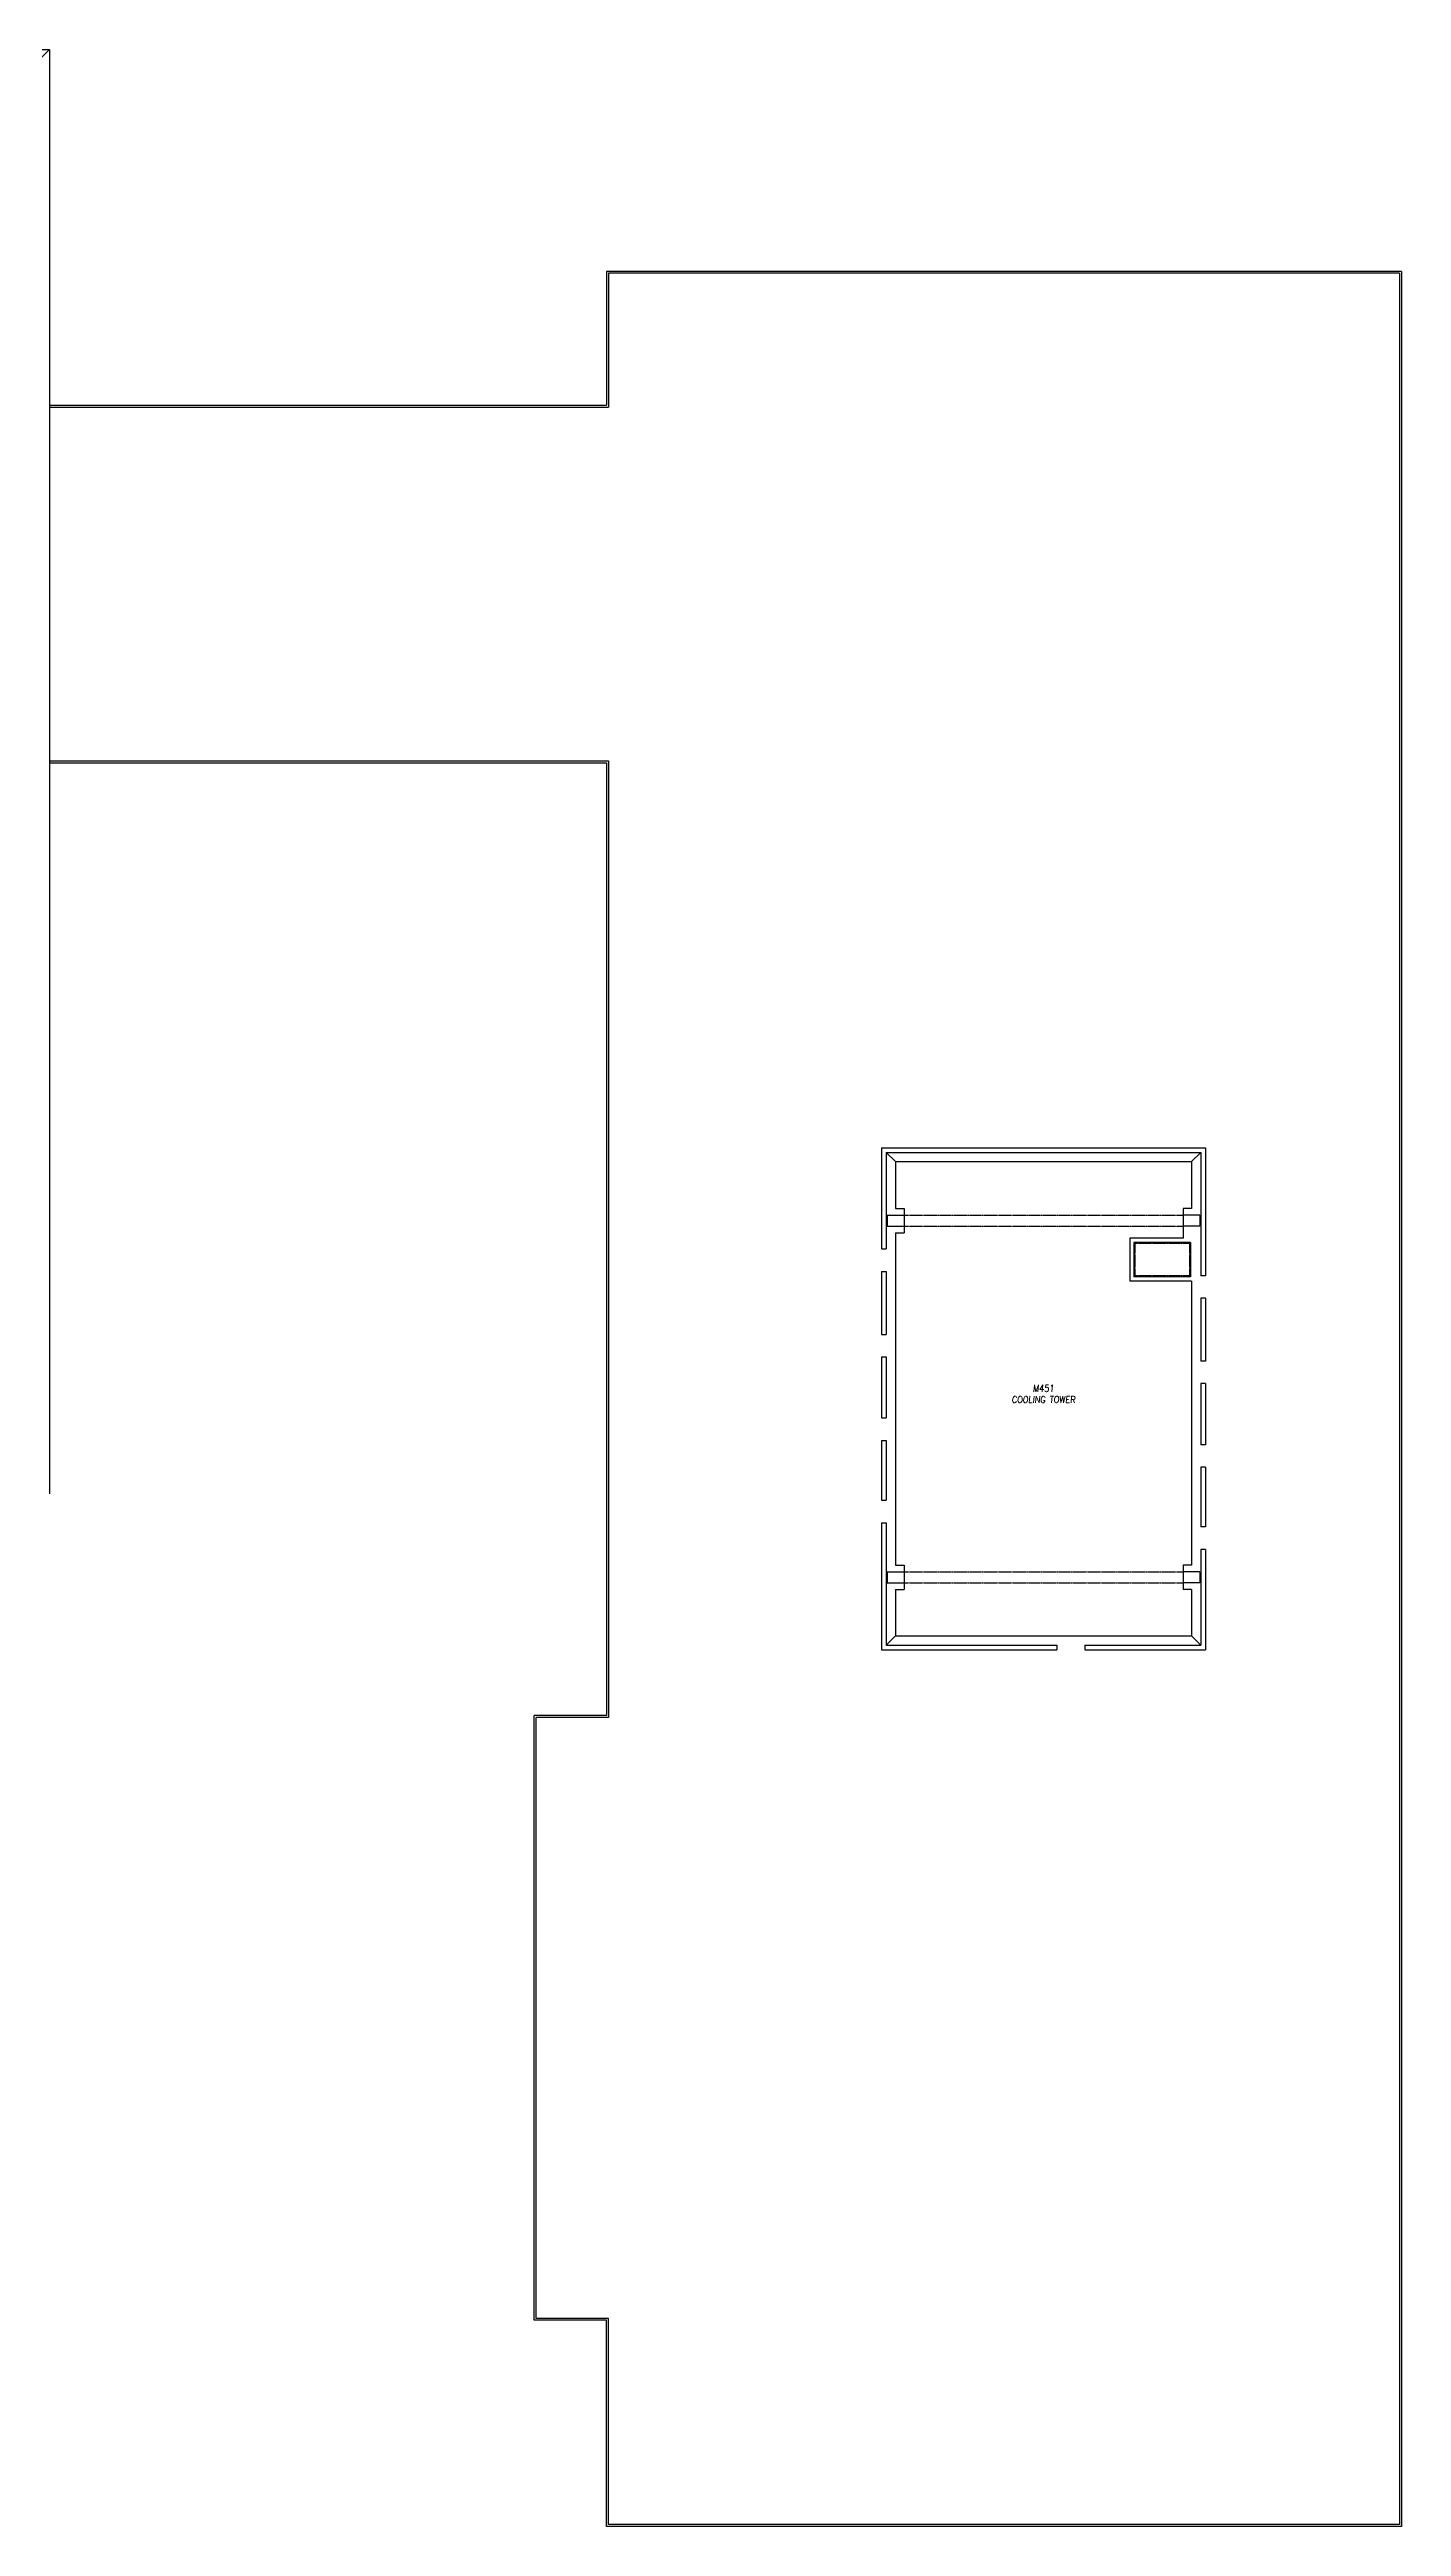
# Model space of a CAD drawing. Extents: x 1017 to 4033, y 613 to 3298.
# Drawn here: x 2577 to 4033, y 613 to 3280 of the extents above; entities that cross this region are included whole.
import ezdxf
from ezdxf.enums import TextEntityAlignment as Align

# ---------------------------------------------------------------- set-up
doc = ezdxf.new("R2010")
doc.units = 0
doc.header["$MEASUREMENT"] = 0
doc.linetypes.add('HIDDEN2', pattern=[0.1875, 0.125, -0.0625])
for name, color, linetype in [('A-BELOW', 111, 'CONTINUOUS'), ('A-FS-ID', 6, 'CONTINUOUS'), ('A-FS-NM', 6, 'CONTINUOUS'), ('A-OVHD', 111, 'HIDDEN2'), ('A-WL-EX', 171, 'CONTINUOUS')]:
    doc.layers.add(name, color=color, linetype=linetype)
doc.styles.get("Standard").update_dxf_attribs({"font": 'ROMANS.shx', "width": 0.85, "oblique": 5, "height": 7.5})

msp = doc.modelspace()

# ---------------------------------------------------------------- linework, layer by layer
at = {"layer": 'A-BELOW'}
for p, q in [((2121.6, 3279.7), (2577.1, 3279.7)), ((2563.1, 3265.7), (2577.1, 3279.7)), ((2577.1, 3279.7), (2577.1, 1724.7)), ((4033.1, 3040.8), (3177.1, 3040.8)), ((3177.1, 3040.8), (3177.1, 2896.8)), ((4033.1, 3040.8), (4033.1, 612.8)), ((4031.1, 3038.8), (3179.1, 3038.8)), ((3179.1, 3038.8), (3179.1, 2894.8)), ((4031.1, 3038.8), (4031.1, 614.8)), ((2577.1, 2896.8), (3177.1, 2896.8)), ((2577.1, 2894.8), (3179.1, 2894.8)), ((2577.1, 2513.8), (3179.1, 2513.8)), ((2577.1, 2511.8), (3177.1, 2511.8)), ((3177.1, 2511.8), (3177.1, 1485.8)), ((3179.1, 2513.8), (3179.1, 1483.8)), ((3478.1, 2092.3), (3488.1, 2082.3)), ((3488.1, 2082.3), (3488.1, 2031.8)), ((3488.1, 2082.3), (3807.1, 2082.3)), ((3817.1, 2092.3), (3807.1, 2082.3)), ((3807.1, 2082.3), (3807.1, 2031.8)), ((3488.1, 2031.8), (3497.4, 2031.8)), ((3497.4, 2031.8), (3497.4, 2024.8)), ((3807.1, 2031.8), (3797.9, 2031.8)), ((3797.9, 2031.8), (3797.9, 2024.8)), ((3488.1, 2005.8), (3488.1, 1647.8)), ((3488.1, 2005.8), (3497.4, 2005.8)), ((3497.4, 2012.8), (3497.4, 2005.8)), ((3797.9, 2012.8), (3797.9, 1999.8)), ((3797.9, 1999.8), (3740.4, 1999.8)), ((3740.4, 1999.8), (3740.4, 1953.8)), ((3805.9, 1995.3), (3744.9, 1995.3)), ((3744.9, 1995.3), (3744.9, 1958.3)), ((3805.9, 1995.3), (3805.9, 1958.3)), ((3807.1, 1953.8), (3740.4, 1953.8)), ((3805.9, 1958.3), (3744.9, 1958.3)), ((3807.1, 1953.8), (3807.1, 1647.8)), ((3488.1, 1647.8), (3497.4, 1647.8)), ((3497.4, 1647.8), (3497.4, 1640.8)), ((3497.4, 1628.8), (3497.4, 1621.8)), ((3807.1, 1647.8), (3797.9, 1647.8)), ((3797.9, 1647.8), (3797.9, 1640.8)), ((3797.9, 1628.8), (3797.9, 1621.8)), ((3488.1, 1621.8), (3497.4, 1621.8)), ((3488.1, 1621.8), (3488.1, 1571.8)), ((3807.1, 1621.8), (3797.9, 1621.8)), ((3807.1, 1621.8), (3807.1, 1571.8)), ((3488.1, 1571.8), (3478.1, 1561.8)), ((3488.1, 1571.8), (3807.1, 1571.8)), ((3807.1, 1571.8), (3817.1, 1561.8)), ((3099.1, 834.8), (3099.1, 1485.8)), ((3177.1, 1485.8), (3099.1, 1485.8)), ((3179.1, 1483.8), (3101.1, 1483.8)), ((3101.1, 836.8), (3101.1, 1483.8)), ((3177.1, 834.8), (3099.1, 834.8)), ((3179.1, 836.8), (3101.1, 836.8)), ((3177.1, 612.8), (3177.1, 834.8)), ((3179.1, 614.8), (3179.1, 836.8)), ((4031.1, 614.8), (3179.1, 614.8)), ((4033.1, 612.8), (3177.1, 612.8))]:
    msp.add_line(p, q, dxfattribs=at)
at = {"layer": 'A-BELOW', "linetype": 'HIDDEN2'}
for p, q in [((3804.9, 1994.3), (3745.9, 1994.3)), ((3745.9, 1994.3), (3745.9, 1959.3)), ((3804.9, 1994.3), (3804.9, 1959.3)), ((3804.9, 1959.3), (3745.9, 1959.3))]:
    msp.add_line(p, q, dxfattribs=at)
at = {"layer": 'A-OVHD', "linetype": 'HIDDEN2'}
for p, q in [((3497.4, 2024.8), (3797.9, 2024.8)), ((3497.4, 2012.8), (3797.9, 2012.8)), ((3497.4, 1640.8), (3797.9, 1640.8)), ((3497.4, 1628.8), (3797.9, 1628.8))]:
    msp.add_line(p, q, dxfattribs=at)
at = {"layer": 'A-WL-EX'}
for p, q in [((3473.1, 2097.3), (3473.1, 1988.3)), ((3473.1, 2097.3), (3822.1, 2097.3)), ((3478.1, 2092.3), (3478.1, 1988.3)), ((3478.1, 2092.3), (3817.1, 2092.3)), ((3817.1, 2092.3), (3817.1, 1959.5)), ((3822.1, 2097.3), (3822.1, 1959.5)), ((3479.4, 2024.8), (3479.4, 2012.8)), ((3479.4, 2024.8), (3497.4, 2024.8)), ((3479.4, 2012.8), (3497.4, 2012.8)), ((3497.4, 2024.8), (3497.4, 2012.8)), ((3797.9, 2024.8), (3797.9, 2012.8)), ((3815.9, 2024.8), (3797.9, 2024.8)), ((3815.9, 2012.8), (3797.9, 2012.8)), ((3815.9, 2024.8), (3815.9, 2012.8)), ((3473.1, 1988.3), (3478.1, 1988.3)), ((3473.1, 1964), (3478.1, 1964)), ((3473.1, 1964), (3473.1, 1896.3)), ((3478.1, 1964), (3478.1, 1896.3)), ((3822.1, 1959.5), (3817.1, 1959.5)), ((3822.1, 1935.3), (3817.1, 1935.3)), ((3817.1, 1935.3), (3817.1, 1867.5)), ((3822.1, 1935.3), (3822.1, 1867.5)), ((3473.1, 1896.3), (3478.1, 1896.3)), ((3473.1, 1872), (3478.1, 1872)), ((3473.1, 1872), (3473.1, 1806.3)), ((3478.1, 1872), (3478.1, 1806.3)), ((3822.1, 1867.5), (3817.1, 1867.5)), ((3822.1, 1843.3), (3817.1, 1843.3)), ((3817.1, 1843.3), (3817.1, 1777.5)), ((3822.1, 1843.3), (3822.1, 1777.5)), ((3473.1, 1806.3), (3478.1, 1806.3)), ((3473.1, 1782), (3478.1, 1782)), ((3473.1, 1782), (3473.1, 1717.8)), ((3478.1, 1782), (3478.1, 1717.8)), ((3822.1, 1777.5), (3817.1, 1777.5)), ((3822.1, 1753.3), (3817.1, 1753.3)), ((3817.1, 1753.3), (3817.1, 1689)), ((3822.1, 1753.3), (3822.1, 1689)), ((3473.1, 1717.8), (3478.1, 1717.8)), ((3473.1, 1693.5), (3478.1, 1693.5)), ((3473.1, 1693.5), (3473.1, 1556.8)), ((3478.1, 1693.5), (3478.1, 1561.8)), ((3822.1, 1689), (3817.1, 1689)), ((3822.1, 1664.8), (3817.1, 1664.8)), ((3817.1, 1664.8), (3817.1, 1561.8)), ((3822.1, 1664.8), (3822.1, 1556.8)), ((3479.4, 1640.8), (3479.4, 1628.8)), ((3479.4, 1640.8), (3497.4, 1640.8)), ((3479.4, 1628.8), (3497.4, 1628.8)), ((3497.4, 1640.8), (3497.4, 1628.8)), ((3797.9, 1640.8), (3797.9, 1628.8)), ((3815.9, 1640.8), (3797.9, 1640.8)), ((3815.9, 1628.8), (3797.9, 1628.8)), ((3815.9, 1640.8), (3815.9, 1628.8)), ((3473.1, 1556.8), (3662.1, 1556.8)), ((3478.1, 1561.8), (3662.1, 1561.8)), ((3662.1, 1561.8), (3662.1, 1556.8)), ((3692.1, 1561.8), (3692.1, 1556.8)), ((3692.1, 1561.8), (3817.1, 1561.8)), ((3692.1, 1556.8), (3822.1, 1556.8))]:
    msp.add_line(p, q, dxfattribs=at)

# ---------------------------------------------------------------- texts
at = {"layer": 'A-FS-ID', "oblique": 5, "width": 0.85}
msp.add_text('M451', height=7.5, dxfattribs=at).set_placement((3647.6, 1838.3), align=Align.MIDDLE)
at = {"layer": 'A-FS-NM', "oblique": 5, "width": 0.85}
msp.add_text('COOLING TOWER', height=7.5, dxfattribs=at).set_placement((3647.6, 1826.2), align=Align.MIDDLE)

doc.saveas('drawing.dxf')
